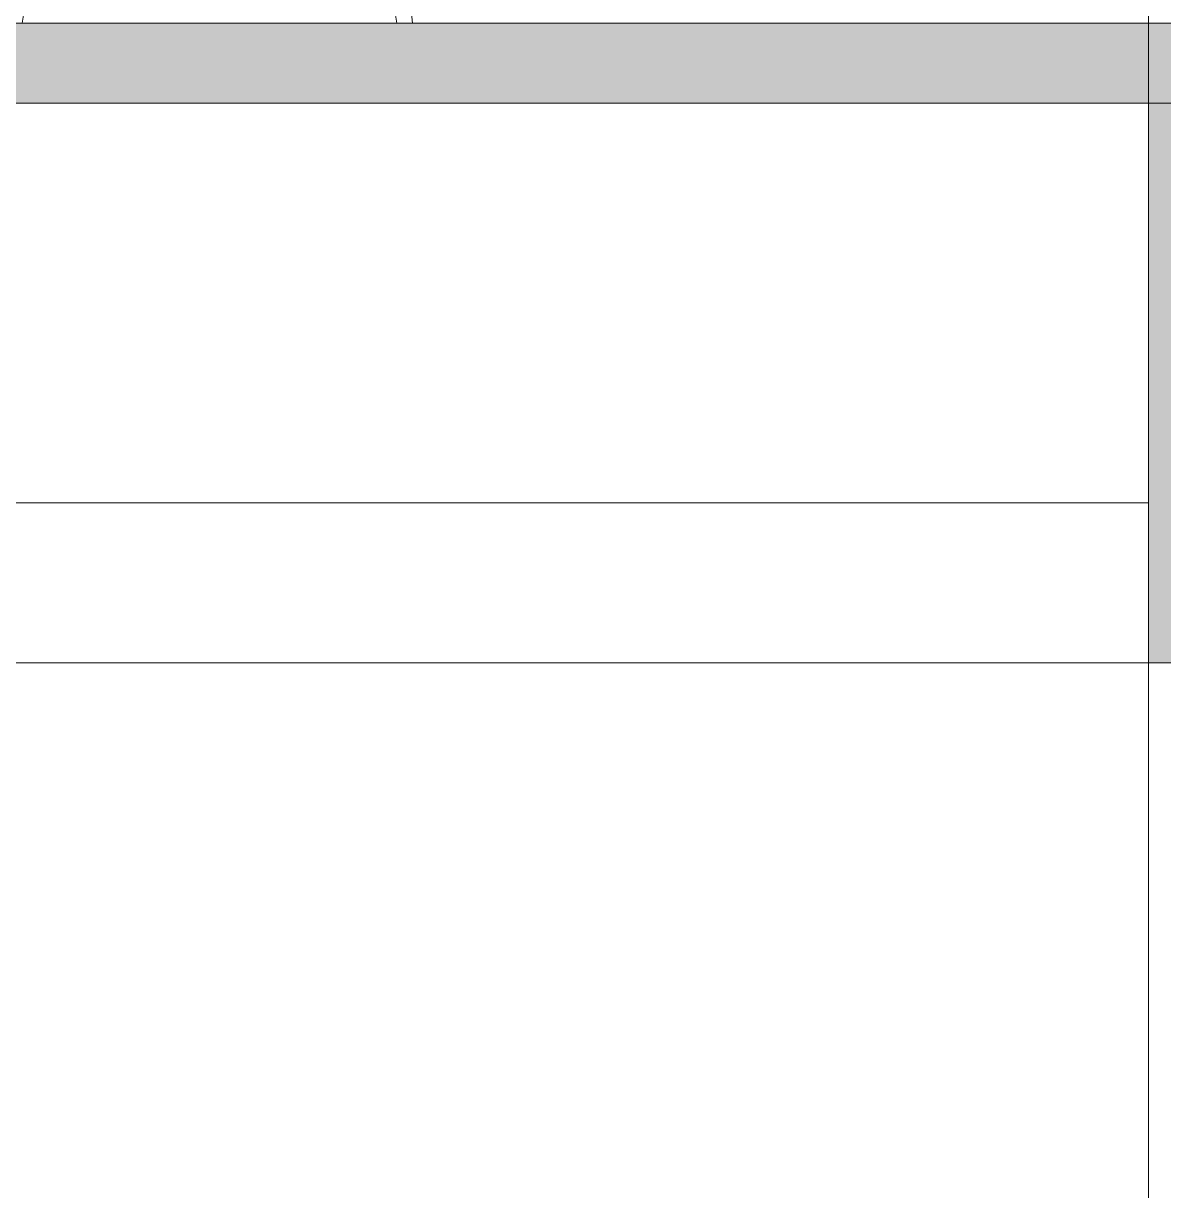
# Model space of a CAD drawing. Header units: millimetres. Extents: x 485872 to 486142, y -52344 to -52207.
# Drawn here: x 486100.331 to 486101.758, y -52335.837 to -52334.377 of the extents above; entities that cross this region are included whole.
import ezdxf

# ---------------------------------------------------------------- set-up
doc = ezdxf.new("R2010")
doc.units = ezdxf.units.MM
doc.header["$LTSCALE"] = 15
doc.layers.add('G', color=8, linetype='Continuous')

# ---------------------------------------------------------------- blocks, each defined once
blk = doc.blocks.new('A$C40DE41E0')
at = {"linetype": 'Continuous', "lineweight": 9, "ltscale": 0.8}
blk.add_lwpolyline([(87.8, 430.6, -0.112305), (501.2, 420.4, -0.343237), (538.9, 371.9), (538.9, 0), (522.9, 0, -0.045594), (497.7, 326.8), (84.6, 326.8, -0.02407), (54.3, 0), (34.7, 0, 0.067421), (0, 900), (22.3, 900, -0.034591), (89.2, 430.9, -0.034591)], format="xyb", dxfattribs=at)

msp = doc.modelspace()

# ---------------------------------------------------------------- hatches: boundary and pattern name
at = {"linetype": 'Continuous', "lineweight": 13}
h = msp.add_hatch(color=256, dxfattribs=at)
h.dxf.hatch_style = 1
h.paths.add_polyline_path([(486095.7389, -52334.3766), (486095.7389, -52334.4766), (486127.3389, -52334.4766), (486127.3389, -52334.5766), (486127.3389, -52334.3766)])
h = msp.add_hatch(color=256, dxfattribs=at)
h.dxf.hatch_style = 1
h.paths.add_polyline_path([(486101.7389, -52335.1766), (486102.3389, -52335.1766), (486102.3389, -52334.3766), (486101.7389, -52334.3766)])

# ---------------------------------------------------------------- linework, layer by layer
for points in [[(486095.7389, -52334.3766), (486127.3389, -52334.3766), (486127.3389, -52334.5766), (486127.3389, -52334.5766), (486127.3389, -52334.4766), (486095.7389, -52334.4766)], [(486096.3389, -52334.9766), (486101.7389, -52334.9766)], [(486096.3389, -52335.1766), (486101.7389, -52335.1766)]]:
    msp.add_lwpolyline(points, dxfattribs=at)
msp.add_lwpolyline([(486101.7389, -52335.1766), (486102.3389, -52335.1766), (486102.3389, -52334.3766), (486101.7389, -52334.3766)], close=True, dxfattribs=at)
at = {"layer": 'G', "lineweight": 0}
msp.add_line((486101.7389, -52340.891), (486101.7389, -52331.6766), dxfattribs=at)

# ---------------------------------------------------------------- block references
at = {"xscale": -0.001, "yscale": 0.001, "zscale": 0.001}
msp.add_blockref('A$C40DE41E0', (486100.8526, -52334.3766), dxfattribs=at)

doc.saveas('drawing.dxf')
